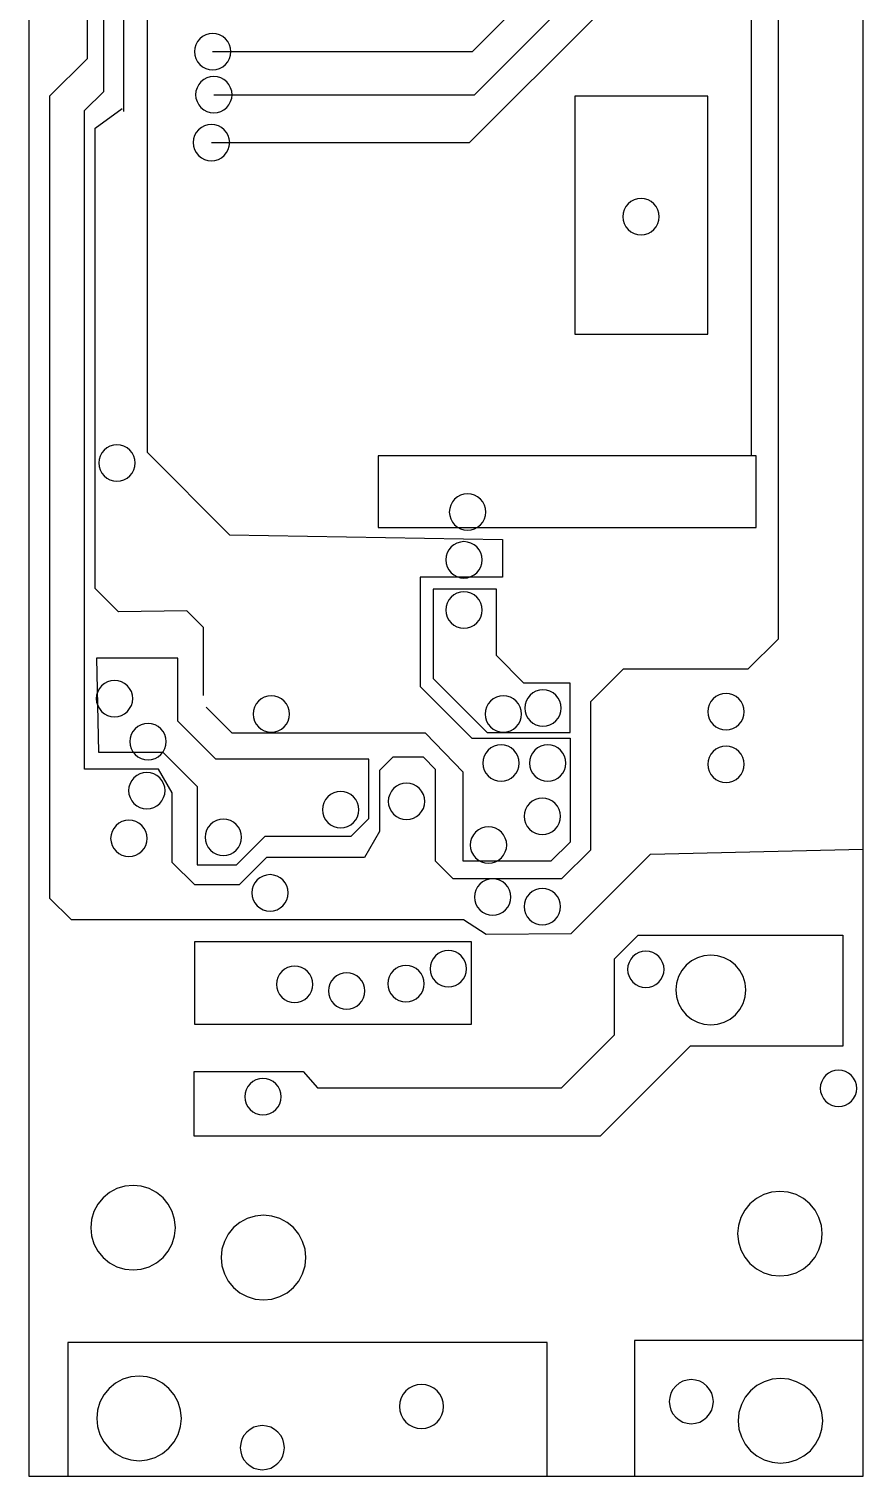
# Model space of a CAD drawing. Extents: x -32 to 14, y -116 to 119.
# Drawn here: x -32.5 to 13.6, y -116.4 to -36.3 of the extents above; entities that cross this region are included whole.
import ezdxf

# ---------------------------------------------------------------- set-up
doc = ezdxf.new("R2010")
doc.units = 0
doc.layers.add('LAYER_1', color=7, linetype='CONTINUOUS')

msp = doc.modelspace()

# ---------------------------------------------------------------- linework, layer by layer
at = {"layer": 'LAYER_1', "color": 250}
for points in [[(-32.457, -116.365), (13.647, -116.365), (13.647, 119.01), (-32.457, 119.01), (-32.457, -116.365)], [(-22.304, -36.563), (-22.5, -36.582), (-22.689, -36.64), (-22.863, -36.733), (-23.016, -36.858), (-23.141, -37.011), (-23.234, -37.185), (-23.291, -37.373), (-23.311, -37.57), (-23.291, -37.766), (-23.234, -37.955), (-23.141, -38.129), (-23.016, -38.282), (-22.863, -38.407), (-22.689, -38.5), (-22.5, -38.557), (-22.304, -38.577), (-22.107, -38.557), (-21.919, -38.5), (-21.745, -38.407), (-21.592, -38.282), (-21.467, -38.129), (-21.374, -37.955), (-21.316, -37.766), (-21.297, -37.57), (-21.316, -37.373), (-21.374, -37.185), (-21.467, -37.011), (-21.592, -36.858), (-21.745, -36.733), (-21.919, -36.64), (-22.107, -36.582)], [(-22.238, -38.944), (-22.434, -38.964), (-22.623, -39.021), (-22.797, -39.114), (-22.949, -39.239), (-23.075, -39.392), (-23.168, -39.566), (-23.225, -39.755), (-23.244, -39.951), (-23.225, -40.147), (-23.168, -40.336), (-23.075, -40.51), (-22.949, -40.663), (-22.797, -40.788), (-22.623, -40.881), (-22.434, -40.938), (-22.238, -40.958), (-22.041, -40.938), (-21.852, -40.881), (-21.678, -40.788), (-21.526, -40.663), (-21.401, -40.51), (-21.308, -40.336), (-21.25, -40.147), (-21.231, -39.951), (-21.25, -39.755), (-21.308, -39.566), (-21.401, -39.392), (-21.526, -39.239), (-21.678, -39.114), (-21.852, -39.021), (-22.041, -38.964)], [(-2.276, -53.196), (5.066, -53.196), (5.066, -40.033), (-2.276, -40.033), (-2.276, -53.196)], [(-22.37, -41.59), (-22.566, -41.61), (-22.755, -41.667), (-22.929, -41.76), (-23.082, -41.885), (-23.207, -42.038), (-23.3, -42.212), (-23.357, -42.401), (-23.377, -42.597), (-23.357, -42.793), (-23.3, -42.982), (-23.207, -43.156), (-23.082, -43.309), (-22.929, -43.434), (-22.755, -43.527), (-22.566, -43.584), (-22.37, -43.604), (-22.174, -43.584), (-21.985, -43.527), (-21.811, -43.434), (-21.658, -43.309), (-21.533, -43.156), (-21.44, -42.982), (-21.383, -42.793), (-21.363, -42.597), (-21.383, -42.401), (-21.44, -42.212), (-21.533, -42.038), (-21.658, -41.885), (-21.811, -41.76), (-21.985, -41.667), (-22.174, -41.61)], [(1.377, -45.691), (1.18, -45.711), (0.991, -45.768), (0.817, -45.861), (0.665, -45.986), (0.539, -46.139), (0.446, -46.313), (0.389, -46.502), (0.37, -46.698), (0.389, -46.894), (0.446, -47.083), (0.539, -47.257), (0.665, -47.41), (0.817, -47.535), (0.991, -47.628), (1.18, -47.685), (1.377, -47.705), (1.573, -47.685), (1.762, -47.628), (1.936, -47.535), (2.088, -47.41), (2.214, -47.257), (2.307, -47.083), (2.364, -46.894), (2.383, -46.698), (2.364, -46.502), (2.307, -46.313), (2.214, -46.139), (2.088, -45.986), (1.936, -45.861), (1.762, -45.768), (1.573, -45.711)], [(-27.595, -59.317), (-27.792, -59.337), (-27.981, -59.394), (-28.155, -59.487), (-28.307, -59.612), (-28.432, -59.765), (-28.525, -59.939), (-28.583, -60.128), (-28.602, -60.324), (-28.583, -60.52), (-28.525, -60.709), (-28.432, -60.883), (-28.307, -61.036), (-28.155, -61.161), (-27.981, -61.254), (-27.792, -61.311), (-27.595, -61.331), (-27.399, -61.311), (-27.21, -61.254), (-27.036, -61.161), (-26.884, -61.036), (-26.758, -60.883), (-26.665, -60.709), (-26.608, -60.52), (-26.589, -60.324), (-26.608, -60.128), (-26.665, -59.939), (-26.758, -59.765), (-26.884, -59.612), (-27.036, -59.487), (-27.21, -59.394), (-27.399, -59.337)], [(-27.595, -59.317), (-27.792, -59.337), (-27.981, -59.394), (-28.155, -59.487), (-28.307, -59.612), (-28.432, -59.765), (-28.525, -59.939), (-28.583, -60.128), (-28.602, -60.324), (-28.583, -60.52), (-28.525, -60.709), (-28.432, -60.883), (-28.307, -61.036), (-28.155, -61.161), (-27.981, -61.254), (-27.792, -61.311), (-27.595, -61.331), (-27.399, -61.311), (-27.21, -61.254), (-27.036, -61.161), (-26.884, -61.036), (-26.758, -60.883), (-26.665, -60.709), (-26.608, -60.52), (-26.589, -60.324), (-26.608, -60.128), (-26.665, -59.939), (-26.758, -59.765), (-26.884, -59.612), (-27.036, -59.487), (-27.21, -59.394), (-27.399, -59.337)], [(-13.162, -63.896), (7.74, -63.896), (7.74, -59.927), (-13.162, -59.927), (-13.162, -63.896)], [(-8.215, -62.029), (-8.411, -62.049), (-8.6, -62.106), (-8.774, -62.199), (-8.927, -62.324), (-9.052, -62.477), (-9.145, -62.651), (-9.202, -62.84), (-9.221, -63.036), (-9.202, -63.232), (-9.145, -63.421), (-9.052, -63.595), (-8.927, -63.748), (-8.774, -63.873), (-8.6, -63.966), (-8.411, -64.023), (-8.215, -64.043), (-8.018, -64.023), (-7.829, -63.966), (-7.655, -63.873), (-7.503, -63.748), (-7.378, -63.595), (-7.285, -63.421), (-7.227, -63.232), (-7.208, -63.036), (-7.227, -62.84), (-7.285, -62.651), (-7.378, -62.477), (-7.503, -62.324), (-7.655, -62.199), (-7.829, -62.106), (-8.018, -62.049)], [(-8.413, -64.675), (-8.609, -64.695), (-8.798, -64.752), (-8.972, -64.845), (-9.125, -64.97), (-9.25, -65.123), (-9.343, -65.297), (-9.4, -65.486), (-9.42, -65.682), (-9.4, -65.878), (-9.343, -66.067), (-9.25, -66.241), (-9.125, -66.394), (-8.972, -66.519), (-8.798, -66.612), (-8.609, -66.669), (-8.413, -66.689), (-8.217, -66.669), (-8.028, -66.612), (-7.854, -66.519), (-7.701, -66.394), (-7.576, -66.241), (-7.483, -66.067), (-7.426, -65.878), (-7.406, -65.682), (-7.426, -65.486), (-7.483, -65.297), (-7.576, -65.123), (-7.701, -64.97), (-7.854, -64.845), (-8.028, -64.752), (-8.217, -64.695)], [(-10.123, -67.31), (-10.123, -72.238), (-7.129, -75.232), (-2.549, -75.232), (-2.549, -72.502), (-5.096, -72.502), (-6.617, -70.981), (-6.617, -67.31), (-10.123, -67.31)], [(-8.413, -67.453), (-8.609, -67.473), (-8.798, -67.53), (-8.972, -67.623), (-9.125, -67.748), (-9.25, -67.901), (-9.343, -68.075), (-9.4, -68.264), (-9.42, -68.46), (-9.4, -68.656), (-9.343, -68.845), (-9.25, -69.019), (-9.125, -69.172), (-8.972, -69.297), (-8.798, -69.39), (-8.609, -69.447), (-8.413, -69.467), (-8.217, -69.447), (-8.028, -69.39), (-7.854, -69.297), (-7.701, -69.172), (-7.576, -69.019), (-7.483, -68.845), (-7.426, -68.656), (-7.406, -68.46), (-7.426, -68.264), (-7.483, -68.075), (-7.576, -67.901), (-7.701, -67.748), (-7.854, -67.623), (-8.028, -67.53), (-8.217, -67.473)], [(-28.726, -71.13), (-28.611, -76.324), (-25.054, -76.324), (-23.154, -78.224), (-23.154, -82.548), (-20.979, -82.548), (-19.4, -80.969), (-14.654, -80.969), (-13.678, -79.993), (-13.678, -76.703), (-22.128, -76.703), (-24.228, -74.602), (-24.228, -71.13), (-28.726, -71.13)], [(-27.728, -72.348), (-27.924, -72.368), (-28.113, -72.425), (-28.287, -72.518), (-28.44, -72.643), (-28.565, -72.796), (-28.658, -72.97), (-28.715, -73.159), (-28.734, -73.355), (-28.715, -73.551), (-28.658, -73.74), (-28.565, -73.914), (-28.44, -74.067), (-28.287, -74.192), (-28.113, -74.285), (-27.924, -74.342), (-27.728, -74.362), (-27.531, -74.342), (-27.342, -74.285), (-27.168, -74.192), (-27.016, -74.067), (-26.891, -73.914), (-26.798, -73.74), (-26.74, -73.551), (-26.721, -73.355), (-26.74, -73.159), (-26.798, -72.97), (-26.891, -72.796), (-27.016, -72.643), (-27.168, -72.518), (-27.342, -72.425), (-27.531, -72.368)], [(-19.063, -73.208), (-19.259, -73.227), (-19.448, -73.285), (-19.622, -73.378), (-19.774, -73.503), (-19.9, -73.656), (-19.993, -73.83), (-20.05, -74.018), (-20.069, -74.215), (-20.05, -74.411), (-19.993, -74.6), (-19.9, -74.774), (-19.774, -74.927), (-19.622, -75.052), (-19.448, -75.145), (-19.259, -75.202), (-19.063, -75.221), (-18.866, -75.202), (-18.677, -75.145), (-18.503, -75.052), (-18.351, -74.927), (-18.226, -74.774), (-18.133, -74.6), (-18.075, -74.411), (-18.056, -74.215), (-18.075, -74.018), (-18.133, -73.83), (-18.226, -73.656), (-18.351, -73.503), (-18.503, -73.378), (-18.677, -73.285), (-18.866, -73.227)], [(-6.23, -73.208), (-6.427, -73.227), (-6.616, -73.285), (-6.79, -73.378), (-6.942, -73.503), (-7.067, -73.656), (-7.16, -73.83), (-7.218, -74.018), (-7.237, -74.215), (-7.218, -74.411), (-7.16, -74.6), (-7.067, -74.774), (-6.942, -74.927), (-6.79, -75.052), (-6.616, -75.145), (-6.427, -75.202), (-6.23, -75.221), (-6.034, -75.202), (-5.845, -75.145), (-5.671, -75.052), (-5.518, -74.927), (-5.393, -74.774), (-5.3, -74.6), (-5.243, -74.411), (-5.224, -74.215), (-5.243, -74.018), (-5.3, -73.83), (-5.393, -73.656), (-5.518, -73.503), (-5.671, -73.378), (-5.845, -73.285), (-6.034, -73.227)], [(-4.048, -72.877), (-4.244, -72.897), (-4.433, -72.954), (-4.607, -73.047), (-4.759, -73.172), (-4.885, -73.325), (-4.978, -73.499), (-5.035, -73.688), (-5.054, -73.884), (-5.035, -74.08), (-4.978, -74.269), (-4.885, -74.443), (-4.759, -74.596), (-4.607, -74.721), (-4.433, -74.814), (-4.244, -74.871), (-4.048, -74.891), (-3.851, -74.871), (-3.662, -74.814), (-3.488, -74.721), (-3.336, -74.596), (-3.21, -74.443), (-3.117, -74.269), (-3.06, -74.08), (-3.041, -73.884), (-3.06, -73.688), (-3.117, -73.499), (-3.21, -73.325), (-3.336, -73.172), (-3.488, -73.047), (-3.662, -72.954), (-3.851, -72.897)], [(6.073, -73.076), (5.877, -73.095), (5.688, -73.152), (5.514, -73.245), (5.361, -73.371), (5.236, -73.523), (5.143, -73.697), (5.086, -73.886), (5.066, -74.082), (5.086, -74.279), (5.143, -74.468), (5.236, -74.642), (5.361, -74.794), (5.514, -74.92), (5.688, -75.013), (5.877, -75.07), (6.073, -75.089), (6.269, -75.07), (6.458, -75.013), (6.632, -74.92), (6.785, -74.794), (6.91, -74.642), (7.003, -74.468), (7.06, -74.279), (7.08, -74.082), (7.06, -73.886), (7.003, -73.697), (6.91, -73.523), (6.785, -73.371), (6.632, -73.245), (6.458, -73.152), (6.269, -73.095)], [(-25.876, -74.729), (-26.072, -74.749), (-26.261, -74.806), (-26.435, -74.899), (-26.587, -75.024), (-26.713, -75.177), (-26.806, -75.351), (-26.863, -75.54), (-26.882, -75.736), (-26.863, -75.932), (-26.806, -76.121), (-26.713, -76.295), (-26.587, -76.448), (-26.435, -76.573), (-26.261, -76.666), (-26.072, -76.723), (-25.876, -76.743), (-25.679, -76.723), (-25.49, -76.666), (-25.316, -76.573), (-25.164, -76.448), (-25.039, -76.295), (-24.946, -76.121), (-24.888, -75.932), (-24.869, -75.736), (-24.888, -75.54), (-24.946, -75.351), (-25.039, -75.177), (-25.164, -75.024), (-25.316, -74.899), (-25.49, -74.806), (-25.679, -74.749)], [(-6.363, -75.92), (-6.559, -75.939), (-6.748, -75.997), (-6.922, -76.09), (-7.074, -76.215), (-7.2, -76.368), (-7.293, -76.542), (-7.35, -76.73), (-7.369, -76.927), (-7.35, -77.123), (-7.293, -77.312), (-7.2, -77.486), (-7.074, -77.639), (-6.922, -77.764), (-6.748, -77.857), (-6.559, -77.914), (-6.363, -77.933), (-6.166, -77.914), (-5.977, -77.857), (-5.803, -77.764), (-5.651, -77.639), (-5.526, -77.486), (-5.433, -77.312), (-5.375, -77.123), (-5.356, -76.927), (-5.375, -76.73), (-5.433, -76.542), (-5.526, -76.368), (-5.651, -76.215), (-5.803, -76.09), (-5.977, -75.997), (-6.166, -75.939)], [(-3.783, -75.92), (-3.979, -75.939), (-4.168, -75.997), (-4.342, -76.09), (-4.495, -76.215), (-4.62, -76.368), (-4.713, -76.542), (-4.77, -76.73), (-4.79, -76.927), (-4.77, -77.123), (-4.713, -77.312), (-4.62, -77.486), (-4.495, -77.639), (-4.342, -77.764), (-4.168, -77.857), (-3.979, -77.914), (-3.783, -77.933), (-3.587, -77.914), (-3.398, -77.857), (-3.224, -77.764), (-3.071, -77.639), (-2.946, -77.486), (-2.853, -77.312), (-2.796, -77.123), (-2.776, -76.927), (-2.796, -76.73), (-2.853, -76.542), (-2.946, -76.368), (-3.071, -76.215), (-3.224, -76.09), (-3.398, -75.997), (-3.587, -75.939)], [(6.073, -75.986), (5.877, -76.006), (5.688, -76.063), (5.514, -76.156), (5.361, -76.281), (5.236, -76.434), (5.143, -76.608), (5.086, -76.797), (5.066, -76.993), (5.086, -77.189), (5.143, -77.378), (5.236, -77.552), (5.361, -77.705), (5.514, -77.83), (5.688, -77.923), (5.877, -77.98), (6.073, -78), (6.269, -77.98), (6.458, -77.923), (6.632, -77.83), (6.785, -77.705), (6.91, -77.552), (7.003, -77.378), (7.06, -77.189), (7.08, -76.993), (7.06, -76.797), (7.003, -76.608), (6.91, -76.434), (6.785, -76.281), (6.632, -76.156), (6.458, -76.063), (6.269, -76.006)], [(-25.942, -77.441), (-26.138, -77.461), (-26.327, -77.518), (-26.501, -77.611), (-26.654, -77.736), (-26.779, -77.889), (-26.872, -78.063), (-26.929, -78.252), (-26.948, -78.448), (-26.929, -78.644), (-26.872, -78.833), (-26.779, -79.007), (-26.654, -79.16), (-26.501, -79.285), (-26.327, -79.378), (-26.138, -79.435), (-25.942, -79.455), (-25.745, -79.435), (-25.557, -79.378), (-25.383, -79.285), (-25.23, -79.16), (-25.105, -79.007), (-25.012, -78.833), (-24.954, -78.644), (-24.935, -78.448), (-24.954, -78.252), (-25.012, -78.063), (-25.105, -77.889), (-25.23, -77.736), (-25.383, -77.611), (-25.557, -77.518), (-25.745, -77.461)], [(-11.588, -78.037), (-11.784, -78.056), (-11.973, -78.113), (-12.147, -78.206), (-12.3, -78.332), (-12.425, -78.484), (-12.518, -78.658), (-12.575, -78.847), (-12.595, -79.043), (-12.575, -79.24), (-12.518, -79.429), (-12.425, -79.603), (-12.3, -79.755), (-12.147, -79.88), (-11.973, -79.973), (-11.784, -80.031), (-11.588, -80.05), (-11.392, -80.031), (-11.203, -79.973), (-11.029, -79.88), (-10.876, -79.755), (-10.751, -79.603), (-10.658, -79.429), (-10.601, -79.24), (-10.581, -79.043), (-10.601, -78.847), (-10.658, -78.658), (-10.751, -78.484), (-10.876, -78.332), (-11.029, -78.206), (-11.203, -78.113), (-11.392, -78.056)], [(-15.226, -78.5), (-15.422, -78.519), (-15.611, -78.576), (-15.785, -78.669), (-15.938, -78.795), (-16.063, -78.947), (-16.156, -79.121), (-16.213, -79.31), (-16.233, -79.507), (-16.213, -79.703), (-16.156, -79.892), (-16.063, -80.066), (-15.938, -80.218), (-15.785, -80.344), (-15.611, -80.437), (-15.422, -80.494), (-15.226, -80.513), (-15.03, -80.494), (-14.841, -80.437), (-14.667, -80.344), (-14.514, -80.218), (-14.389, -80.066), (-14.296, -79.892), (-14.239, -79.703), (-14.219, -79.507), (-14.239, -79.31), (-14.296, -79.121), (-14.389, -78.947), (-14.514, -78.795), (-14.667, -78.669), (-14.841, -78.576), (-15.03, -78.519)], [(-4.081, -78.864), (-4.277, -78.883), (-4.466, -78.94), (-4.64, -79.033), (-4.793, -79.159), (-4.918, -79.311), (-5.011, -79.485), (-5.068, -79.674), (-5.087, -79.87), (-5.068, -80.067), (-5.011, -80.256), (-4.918, -80.43), (-4.793, -80.582), (-4.64, -80.707), (-4.466, -80.8), (-4.277, -80.858), (-4.081, -80.877), (-3.884, -80.858), (-3.695, -80.8), (-3.521, -80.707), (-3.369, -80.582), (-3.244, -80.43), (-3.151, -80.256), (-3.093, -80.067), (-3.074, -79.87), (-3.093, -79.674), (-3.151, -79.485), (-3.244, -79.311), (-3.369, -79.159), (-3.521, -79.033), (-3.695, -78.94), (-3.884, -78.883)], [(-21.708, -80.021), (-21.905, -80.04), (-22.094, -80.098), (-22.268, -80.191), (-22.42, -80.316), (-22.545, -80.469), (-22.638, -80.643), (-22.696, -80.831), (-22.715, -81.028), (-22.696, -81.224), (-22.638, -81.413), (-22.545, -81.587), (-22.42, -81.74), (-22.268, -81.865), (-22.094, -81.958), (-21.905, -82.015), (-21.708, -82.034), (-21.512, -82.015), (-21.323, -81.958), (-21.149, -81.865), (-20.997, -81.74), (-20.871, -81.587), (-20.778, -81.413), (-20.721, -81.224), (-20.702, -81.028), (-20.721, -80.831), (-20.778, -80.643), (-20.871, -80.469), (-20.997, -80.316), (-21.149, -80.191), (-21.323, -80.098), (-21.512, -80.04)], [(-26.934, -80.087), (-27.13, -80.107), (-27.319, -80.164), (-27.493, -80.257), (-27.646, -80.382), (-27.771, -80.535), (-27.864, -80.709), (-27.921, -80.898), (-27.941, -81.094), (-27.921, -81.29), (-27.864, -81.479), (-27.771, -81.653), (-27.646, -81.806), (-27.493, -81.931), (-27.319, -82.024), (-27.13, -82.081), (-26.934, -82.101), (-26.738, -82.081), (-26.549, -82.024), (-26.375, -81.931), (-26.222, -81.806), (-26.097, -81.653), (-26.004, -81.479), (-25.947, -81.29), (-25.927, -81.094), (-25.947, -80.898), (-26.004, -80.709), (-26.097, -80.535), (-26.222, -80.382), (-26.375, -80.257), (-26.549, -80.164), (-26.738, -80.107)], [(-7.057, -80.451), (-7.254, -80.471), (-7.442, -80.528), (-7.616, -80.621), (-7.769, -80.746), (-7.894, -80.899), (-7.987, -81.073), (-8.045, -81.262), (-8.064, -81.458), (-8.045, -81.654), (-7.987, -81.843), (-7.894, -82.017), (-7.769, -82.17), (-7.616, -82.295), (-7.442, -82.388), (-7.254, -82.445), (-7.057, -82.465), (-6.861, -82.445), (-6.672, -82.388), (-6.498, -82.295), (-6.345, -82.17), (-6.22, -82.017), (-6.127, -81.843), (-6.07, -81.654), (-6.051, -81.458), (-6.07, -81.262), (-6.127, -81.073), (-6.22, -80.899), (-6.345, -80.746), (-6.498, -80.621), (-6.672, -80.528), (-6.861, -80.471)], [(-7.057, -80.451), (-7.254, -80.471), (-7.442, -80.528), (-7.616, -80.621), (-7.769, -80.746), (-7.894, -80.899), (-7.987, -81.073), (-8.045, -81.262), (-8.064, -81.458), (-8.045, -81.654), (-7.987, -81.843), (-7.894, -82.017), (-7.769, -82.17), (-7.616, -82.295), (-7.442, -82.388), (-7.254, -82.445), (-7.057, -82.465), (-6.861, -82.445), (-6.672, -82.388), (-6.498, -82.295), (-6.345, -82.17), (-6.22, -82.017), (-6.127, -81.843), (-6.07, -81.654), (-6.051, -81.458), (-6.07, -81.262), (-6.127, -81.073), (-6.22, -80.899), (-6.345, -80.746), (-6.498, -80.621), (-6.672, -80.528), (-6.861, -80.471)], [(-19.129, -83.097), (-19.325, -83.116), (-19.514, -83.174), (-19.688, -83.267), (-19.841, -83.392), (-19.966, -83.545), (-20.059, -83.719), (-20.116, -83.907), (-20.136, -84.104), (-20.116, -84.3), (-20.059, -84.489), (-19.966, -84.663), (-19.841, -84.816), (-19.688, -84.941), (-19.514, -85.034), (-19.325, -85.091), (-19.129, -85.111), (-18.933, -85.091), (-18.744, -85.034), (-18.57, -84.941), (-18.417, -84.816), (-18.292, -84.663), (-18.199, -84.489), (-18.142, -84.3), (-18.122, -84.104), (-18.142, -83.907), (-18.199, -83.719), (-18.292, -83.545), (-18.417, -83.392), (-18.57, -83.267), (-18.744, -83.174), (-18.933, -83.116)], [(-6.826, -83.329), (-7.022, -83.348), (-7.211, -83.405), (-7.385, -83.498), (-7.538, -83.623), (-7.663, -83.776), (-7.756, -83.95), (-7.813, -84.139), (-7.832, -84.335), (-7.813, -84.532), (-7.756, -84.721), (-7.663, -84.895), (-7.538, -85.047), (-7.385, -85.172), (-7.211, -85.265), (-7.022, -85.323), (-6.826, -85.342), (-6.629, -85.323), (-6.44, -85.265), (-6.266, -85.172), (-6.114, -85.047), (-5.989, -84.895), (-5.896, -84.721), (-5.838, -84.532), (-5.819, -84.335), (-5.838, -84.139), (-5.896, -83.95), (-5.989, -83.776), (-6.114, -83.623), (-6.266, -83.498), (-6.44, -83.405), (-6.629, -83.348)], [(-4.081, -83.858), (-4.277, -83.877), (-4.466, -83.934), (-4.64, -84.027), (-4.793, -84.153), (-4.918, -84.305), (-5.011, -84.479), (-5.068, -84.668), (-5.087, -84.864), (-5.068, -85.061), (-5.011, -85.25), (-4.918, -85.424), (-4.793, -85.576), (-4.64, -85.701), (-4.466, -85.794), (-4.277, -85.852), (-4.081, -85.871), (-3.884, -85.852), (-3.695, -85.794), (-3.521, -85.701), (-3.369, -85.576), (-3.244, -85.424), (-3.151, -85.25), (-3.093, -85.061), (-3.074, -84.864), (-3.093, -84.668), (-3.151, -84.479), (-3.244, -84.305), (-3.369, -84.153), (-3.521, -84.027), (-3.695, -83.934), (-3.884, -83.877)], [(-23.328, -93.992), (-17.308, -93.992), (-16.515, -94.884), (-3.021, -94.884), (-0.094, -91.957), (-0.094, -87.757), (1.221, -86.442), (12.524, -86.442), (12.524, -92.586), (4.09, -92.586), (-0.888, -97.563), (-23.328, -97.563), (-23.328, -93.992)], [(-23.302, -91.37), (-7.989, -91.37), (-7.989, -86.806), (-23.302, -86.806), (-23.302, -91.37)], [(-9.273, -87.297), (-9.469, -87.317), (-9.658, -87.374), (-9.832, -87.467), (-9.985, -87.592), (-10.11, -87.745), (-10.203, -87.919), (-10.26, -88.108), (-10.279, -88.304), (-10.26, -88.501), (-10.203, -88.689), (-10.11, -88.863), (-9.985, -89.016), (-9.832, -89.141), (-9.658, -89.234), (-9.469, -89.292), (-9.273, -89.311), (-9.076, -89.292), (-8.887, -89.234), (-8.713, -89.141), (-8.561, -89.016), (-8.436, -88.863), (-8.343, -88.689), (-8.285, -88.501), (-8.266, -88.304), (-8.285, -88.108), (-8.343, -87.919), (-8.436, -87.745), (-8.561, -87.592), (-8.713, -87.467), (-8.887, -87.374), (-9.076, -87.317)], [(1.641, -87.331), (1.445, -87.35), (1.256, -87.407), (1.082, -87.5), (0.93, -87.625), (0.804, -87.778), (0.711, -87.952), (0.654, -88.141), (0.635, -88.337), (0.654, -88.534), (0.711, -88.722), (0.804, -88.896), (0.93, -89.049), (1.082, -89.174), (1.256, -89.267), (1.445, -89.325), (1.641, -89.344), (1.838, -89.325), (2.027, -89.267), (2.201, -89.174), (2.353, -89.049), (2.478, -88.896), (2.571, -88.722), (2.629, -88.534), (2.648, -88.337), (2.629, -88.141), (2.571, -87.952), (2.478, -87.778), (2.353, -87.625), (2.201, -87.5), (2.027, -87.407), (1.838, -87.35)], [(1.641, -87.331), (1.445, -87.35), (1.256, -87.407), (1.082, -87.5), (0.93, -87.625), (0.804, -87.778), (0.711, -87.952), (0.654, -88.141), (0.635, -88.337), (0.654, -88.534), (0.711, -88.722), (0.804, -88.896), (0.93, -89.049), (1.082, -89.174), (1.256, -89.267), (1.445, -89.325), (1.641, -89.344), (1.838, -89.325), (2.027, -89.267), (2.201, -89.174), (2.353, -89.049), (2.478, -88.896), (2.571, -88.722), (2.629, -88.534), (2.648, -88.337), (2.629, -88.141), (2.571, -87.952), (2.478, -87.778), (2.353, -87.625), (2.201, -87.5), (2.027, -87.407), (1.838, -87.35)], [(5.232, -87.543), (4.855, -87.581), (4.492, -87.691), (4.158, -87.869), (3.865, -88.109), (3.625, -88.402), (3.446, -88.736), (3.336, -89.099), (3.299, -89.476), (3.336, -89.853), (3.446, -90.216), (3.625, -90.55), (3.865, -90.843), (4.158, -91.083), (4.492, -91.262), (4.855, -91.372), (5.232, -91.409), (5.609, -91.372), (5.971, -91.262), (6.306, -91.083), (6.598, -90.843), (6.839, -90.55), (7.017, -90.216), (7.127, -89.853), (7.165, -89.476), (7.127, -89.099), (7.017, -88.736), (6.839, -88.402), (6.598, -88.109), (6.306, -87.869), (5.971, -87.691), (5.609, -87.581)], [(5.232, -87.543), (4.855, -87.581), (4.492, -87.691), (4.158, -87.869), (3.865, -88.109), (3.625, -88.402), (3.446, -88.736), (3.336, -89.099), (3.299, -89.476), (3.336, -89.853), (3.446, -90.216), (3.625, -90.55), (3.865, -90.843), (4.158, -91.083), (4.492, -91.262), (4.855, -91.372), (5.232, -91.409), (5.609, -91.372), (5.971, -91.262), (6.306, -91.083), (6.598, -90.843), (6.839, -90.55), (7.017, -90.216), (7.127, -89.853), (7.165, -89.476), (7.127, -89.099), (7.017, -88.736), (6.839, -88.402), (6.598, -88.109), (6.306, -87.869), (5.971, -87.691), (5.609, -87.581)], [(-17.773, -88.157), (-17.969, -88.177), (-18.158, -88.234), (-18.332, -88.327), (-18.485, -88.452), (-18.61, -88.605), (-18.703, -88.779), (-18.76, -88.968), (-18.78, -89.164), (-18.76, -89.36), (-18.703, -89.549), (-18.61, -89.723), (-18.485, -89.876), (-18.332, -90.001), (-18.158, -90.094), (-17.969, -90.151), (-17.773, -90.171), (-17.577, -90.151), (-17.388, -90.094), (-17.214, -90.001), (-17.061, -89.876), (-16.936, -89.723), (-16.843, -89.549), (-16.786, -89.36), (-16.766, -89.164), (-16.786, -88.968), (-16.843, -88.779), (-16.936, -88.605), (-17.061, -88.452), (-17.214, -88.327), (-17.388, -88.234), (-17.577, -88.177)], [(-17.773, -88.157), (-17.969, -88.177), (-18.158, -88.234), (-18.332, -88.327), (-18.485, -88.452), (-18.61, -88.605), (-18.703, -88.779), (-18.76, -88.968), (-18.78, -89.164), (-18.76, -89.36), (-18.703, -89.549), (-18.61, -89.723), (-18.485, -89.876), (-18.332, -90.001), (-18.158, -90.094), (-17.969, -90.151), (-17.773, -90.171), (-17.577, -90.151), (-17.388, -90.094), (-17.214, -90.001), (-17.061, -89.876), (-16.936, -89.723), (-16.843, -89.549), (-16.786, -89.36), (-16.766, -89.164), (-16.786, -88.968), (-16.843, -88.779), (-16.936, -88.605), (-17.061, -88.452), (-17.214, -88.327), (-17.388, -88.234), (-17.577, -88.177)], [(-14.896, -88.521), (-15.092, -88.54), (-15.281, -88.598), (-15.455, -88.691), (-15.607, -88.816), (-15.733, -88.968), (-15.826, -89.142), (-15.883, -89.331), (-15.902, -89.528), (-15.883, -89.724), (-15.826, -89.913), (-15.733, -90.087), (-15.607, -90.24), (-15.455, -90.365), (-15.281, -90.458), (-15.092, -90.515), (-14.896, -90.534), (-14.699, -90.515), (-14.51, -90.458), (-14.336, -90.365), (-14.184, -90.24), (-14.058, -90.087), (-13.965, -89.913), (-13.908, -89.724), (-13.889, -89.528), (-13.908, -89.331), (-13.965, -89.142), (-14.058, -88.968), (-14.184, -88.816), (-14.336, -88.691), (-14.51, -88.598), (-14.699, -88.54)], [(-11.621, -88.124), (-11.817, -88.144), (-12.006, -88.201), (-12.18, -88.294), (-12.333, -88.419), (-12.458, -88.572), (-12.551, -88.746), (-12.608, -88.935), (-12.628, -89.131), (-12.608, -89.327), (-12.551, -89.516), (-12.458, -89.69), (-12.333, -89.843), (-12.18, -89.968), (-12.006, -90.061), (-11.817, -90.118), (-11.621, -90.138), (-11.425, -90.118), (-11.236, -90.061), (-11.062, -89.968), (-10.909, -89.843), (-10.784, -89.69), (-10.691, -89.516), (-10.634, -89.327), (-10.614, -89.131), (-10.634, -88.935), (-10.691, -88.746), (-10.784, -88.572), (-10.909, -88.419), (-11.062, -88.294), (-11.236, -88.201), (-11.425, -88.144)], [(-11.621, -88.124), (-11.817, -88.144), (-12.006, -88.201), (-12.18, -88.294), (-12.333, -88.419), (-12.458, -88.572), (-12.551, -88.746), (-12.608, -88.935), (-12.628, -89.131), (-12.608, -89.327), (-12.551, -89.516), (-12.458, -89.69), (-12.333, -89.843), (-12.18, -89.968), (-12.006, -90.061), (-11.817, -90.118), (-11.621, -90.138), (-11.425, -90.118), (-11.236, -90.061), (-11.062, -89.968), (-10.909, -89.843), (-10.784, -89.69), (-10.691, -89.516), (-10.634, -89.327), (-10.614, -89.131), (-10.634, -88.935), (-10.691, -88.746), (-10.784, -88.572), (-10.909, -88.419), (-11.062, -88.294), (-11.236, -88.201), (-11.425, -88.144)], [(-19.526, -94.375), (-19.722, -94.394), (-19.911, -94.452), (-20.085, -94.545), (-20.238, -94.67), (-20.363, -94.822), (-20.456, -94.996), (-20.513, -95.185), (-20.532, -95.382), (-20.513, -95.578), (-20.456, -95.767), (-20.363, -95.941), (-20.238, -96.093), (-20.085, -96.219), (-19.911, -96.312), (-19.722, -96.369), (-19.526, -96.388), (-19.329, -96.369), (-19.14, -96.312), (-18.966, -96.219), (-18.814, -96.093), (-18.689, -95.941), (-18.596, -95.767), (-18.538, -95.578), (-18.519, -95.382), (-18.538, -95.185), (-18.596, -94.996), (-18.689, -94.822), (-18.814, -94.67), (-18.966, -94.545), (-19.14, -94.452), (-19.329, -94.394)], [(12.29, -93.912), (12.094, -93.931), (11.905, -93.989), (11.731, -94.082), (11.579, -94.207), (11.453, -94.359), (11.36, -94.533), (11.303, -94.722), (11.284, -94.919), (11.303, -95.115), (11.36, -95.304), (11.453, -95.478), (11.579, -95.63), (11.731, -95.756), (11.905, -95.849), (12.094, -95.906), (12.29, -95.925), (12.487, -95.906), (12.676, -95.849), (12.85, -95.756), (13.002, -95.63), (13.128, -95.478), (13.221, -95.304), (13.278, -95.115), (13.297, -94.919), (13.278, -94.722), (13.221, -94.533), (13.128, -94.359), (13.002, -94.207), (12.85, -94.082), (12.676, -93.989), (12.487, -93.931)], [(-26.703, -100.285), (-27.159, -100.33), (-27.598, -100.463), (-28.002, -100.679), (-28.357, -100.97), (-28.648, -101.325), (-28.864, -101.729), (-28.997, -102.168), (-29.042, -102.625), (-28.997, -103.081), (-28.864, -103.52), (-28.648, -103.925), (-28.357, -104.279), (-28.002, -104.57), (-27.598, -104.786), (-27.159, -104.92), (-26.703, -104.965), (-26.246, -104.92), (-25.807, -104.786), (-25.403, -104.57), (-25.048, -104.279), (-24.757, -103.925), (-24.541, -103.52), (-24.408, -103.081), (-24.363, -102.625), (-24.408, -102.168), (-24.541, -101.729), (-24.757, -101.325), (-25.048, -100.97), (-25.403, -100.679), (-25.807, -100.463), (-26.246, -100.33)], [(9.049, -100.615), (8.593, -100.66), (8.154, -100.794), (7.749, -101.01), (7.395, -101.301), (7.104, -101.655), (6.888, -102.06), (6.754, -102.499), (6.71, -102.955), (6.754, -103.412), (6.888, -103.851), (7.104, -104.255), (7.395, -104.61), (7.749, -104.901), (8.154, -105.117), (8.593, -105.25), (9.049, -105.295), (9.506, -105.25), (9.945, -105.117), (10.349, -104.901), (10.704, -104.61), (10.995, -104.255), (11.211, -103.851), (11.344, -103.412), (11.389, -102.955), (11.344, -102.499), (11.211, -102.06), (10.995, -101.655), (10.704, -101.301), (10.349, -101.01), (9.945, -100.794), (9.506, -100.66)], [(-19.493, -101.938), (-19.949, -101.983), (-20.388, -102.117), (-20.793, -102.333), (-21.147, -102.624), (-21.438, -102.978), (-21.654, -103.383), (-21.788, -103.822), (-21.832, -104.278), (-21.788, -104.735), (-21.654, -105.174), (-21.438, -105.578), (-21.147, -105.933), (-20.793, -106.224), (-20.388, -106.44), (-19.949, -106.573), (-19.493, -106.618), (-19.036, -106.573), (-18.597, -106.44), (-18.193, -106.224), (-17.838, -105.933), (-17.547, -105.578), (-17.331, -105.174), (-17.198, -104.735), (-17.153, -104.278), (-17.198, -103.822), (-17.331, -103.383), (-17.547, -102.978), (-17.838, -102.624), (-18.193, -102.333), (-18.597, -102.117), (-19.036, -101.983)], [(-30.306, -116.365), (-3.814, -116.365), (-3.814, -108.973), (-30.306, -108.973), (-30.306, -116.365)], [(1.014, -116.365), (13.646, -116.365), (13.646, -108.874), (1.014, -108.874), (1.014, -116.365)], [(-26.372, -110.835), (-26.828, -110.88), (-27.267, -111.013), (-27.671, -111.229), (-28.026, -111.52), (-28.317, -111.875), (-28.533, -112.279), (-28.666, -112.718), (-28.711, -113.175), (-28.666, -113.631), (-28.533, -114.07), (-28.317, -114.475), (-28.026, -114.829), (-27.671, -115.12), (-27.267, -115.337), (-26.828, -115.47), (-26.372, -115.515), (-25.915, -115.47), (-25.476, -115.337), (-25.072, -115.12), (-24.717, -114.829), (-24.426, -114.475), (-24.21, -114.07), (-24.077, -113.631), (-24.032, -113.175), (-24.077, -112.718), (-24.21, -112.279), (-24.426, -111.875), (-24.717, -111.52), (-25.072, -111.229), (-25.476, -111.013), (-25.915, -110.88)], [(-26.372, -110.835), (-26.828, -110.88), (-27.267, -111.013), (-27.671, -111.229), (-28.026, -111.52), (-28.317, -111.875), (-28.533, -112.279), (-28.666, -112.718), (-28.711, -113.175), (-28.666, -113.631), (-28.533, -114.07), (-28.317, -114.475), (-28.026, -114.829), (-27.671, -115.12), (-27.267, -115.337), (-26.828, -115.47), (-26.372, -115.515), (-25.915, -115.47), (-25.476, -115.337), (-25.072, -115.12), (-24.717, -114.829), (-24.426, -114.475), (-24.21, -114.07), (-24.077, -113.631), (-24.032, -113.175), (-24.077, -112.718), (-24.21, -112.279), (-24.426, -111.875), (-24.717, -111.52), (-25.072, -111.229), (-25.476, -111.013), (-25.915, -110.88)], [(4.155, -111.029), (3.917, -111.053), (3.688, -111.122), (3.478, -111.235), (3.293, -111.387), (3.141, -111.571), (3.028, -111.782), (2.959, -112.011), (2.936, -112.249), (2.959, -112.487), (3.028, -112.716), (3.141, -112.926), (3.293, -113.111), (3.478, -113.263), (3.688, -113.376), (3.917, -113.445), (4.155, -113.469), (4.393, -113.445), (4.622, -113.376), (4.833, -113.263), (5.017, -113.111), (5.169, -112.926), (5.282, -112.716), (5.351, -112.487), (5.375, -112.249), (5.351, -112.011), (5.282, -111.782), (5.169, -111.571), (5.017, -111.387), (4.833, -111.235), (4.622, -111.122), (4.393, -111.053)], [(9.083, -110.967), (8.626, -111.012), (8.187, -111.145), (7.783, -111.362), (7.428, -111.653), (7.137, -112.007), (6.921, -112.412), (6.788, -112.851), (6.743, -113.307), (6.788, -113.764), (6.921, -114.203), (7.137, -114.607), (7.428, -114.962), (7.783, -115.253), (8.187, -115.469), (8.626, -115.602), (9.083, -115.647), (9.539, -115.602), (9.978, -115.469), (10.383, -115.253), (10.737, -114.962), (11.028, -114.607), (11.245, -114.203), (11.378, -113.764), (11.423, -113.307), (11.378, -112.851), (11.245, -112.412), (11.028, -112.007), (10.737, -111.653), (10.383, -111.362), (9.978, -111.145), (9.539, -111.012)], [(-10.761, -111.294), (-10.999, -111.317), (-11.228, -111.387), (-11.438, -111.499), (-11.623, -111.651), (-11.775, -111.836), (-11.888, -112.047), (-11.957, -112.275), (-11.98, -112.513), (-11.957, -112.751), (-11.888, -112.98), (-11.775, -113.191), (-11.623, -113.376), (-11.438, -113.527), (-11.228, -113.64), (-10.999, -113.709), (-10.761, -113.733), (-10.523, -113.709), (-10.294, -113.64), (-10.083, -113.527), (-9.899, -113.376), (-9.747, -113.191), (-9.634, -112.98), (-9.565, -112.751), (-9.541, -112.513), (-9.565, -112.275), (-9.634, -112.047), (-9.747, -111.836), (-9.899, -111.651), (-10.083, -111.499), (-10.294, -111.387), (-10.523, -111.317)], [(-10.761, -111.294), (-10.999, -111.317), (-11.228, -111.387), (-11.438, -111.499), (-11.623, -111.651), (-11.775, -111.836), (-11.888, -112.047), (-11.957, -112.275), (-11.98, -112.513), (-11.957, -112.751), (-11.888, -112.98), (-11.775, -113.191), (-11.623, -113.376), (-11.438, -113.527), (-11.228, -113.64), (-10.999, -113.709), (-10.761, -113.733), (-10.523, -113.709), (-10.294, -113.64), (-10.083, -113.527), (-9.899, -113.376), (-9.747, -113.191), (-9.634, -112.98), (-9.565, -112.751), (-9.541, -112.513), (-9.565, -112.275), (-9.634, -112.047), (-9.747, -111.836), (-9.899, -111.651), (-10.083, -111.499), (-10.294, -111.387), (-10.523, -111.317)], [(-19.558, -113.576), (-19.796, -113.599), (-20.025, -113.669), (-20.236, -113.781), (-20.421, -113.933), (-20.572, -114.118), (-20.685, -114.329), (-20.755, -114.557), (-20.778, -114.795), (-20.755, -115.033), (-20.685, -115.262), (-20.572, -115.473), (-20.421, -115.658), (-20.236, -115.809), (-20.025, -115.922), (-19.796, -115.992), (-19.558, -116.015), (-19.32, -115.992), (-19.092, -115.922), (-18.881, -115.809), (-18.696, -115.658), (-18.544, -115.473), (-18.432, -115.262), (-18.362, -115.033), (-18.339, -114.795), (-18.362, -114.557), (-18.432, -114.329), (-18.544, -114.118), (-18.696, -113.933), (-18.881, -113.781), (-19.092, -113.669), (-19.32, -113.599)]]:
    msp.add_lwpolyline(points, close=True, dxfattribs=at)
for points in [[(-22.238, -39.951), (-7.838, -39.951), (5.176, -26.938), (5.176, 2.645), (1.497, 6.324), (1.497, 20.505), (-6.263, 28.264), (-6.263, 34.296), (-9.207, 34.296)], [(-22.304, -37.57), (-7.937, -37.57), (4.167, -25.466), (4.167, 1.72), (0.695, 5.192), (0.695, 19.744), (-7.424, 27.863), (-7.424, 32.081), (-9.207, 32.081)], [(-22.37, -42.597), (-8.102, -42.597), (5.904, -28.591), (5.904, 3.248), (2.262, 6.891), (2.262, 21.067), (-5.499, 28.828)], [(-29.38, -40.827), (-28.321, -39.768), (-28.321, -30.293), (-28.321, -25.762), (-29.52, -24.563), (-29.52, -15.906), (-29.52, 24.046), (-26.978, 26.589), (-25.957, 26.626), (-25.543, 26.213), (-25.543, 20.607), (-27.37, 18.779), (-27.37, 12.739)], [(-27.212, -40.885), (-27.212, -24.472), (-28.701, -22.983), (-28.701, 24.129)], [(7.475, -59.927), (7.475, -53.478), (7.475, 4.532), (3.159, 8.848)], [(8.953, 3.491), (8.953, -70.063), (7.282, -71.734), (0.386, -71.734), (-1.424, -73.544), (-1.424, -81.738), (-3.016, -83.33), (-9.007, -83.33), (-9.985, -82.352), (-9.985, -77.273), (-10.653, -76.605), (-12.347, -76.605), (-13.078, -77.336), (-13.078, -80.713), (-13.91, -82.154), (-19.326, -82.154), (-20.837, -83.666), (-23.294, -83.666), (-24.539, -82.421), (-24.539, -78.563), (-25.293, -77.257), (-29.38, -77.257), (-29.38, -64.077), (-29.38, -40.827)], [(-24.452, -0.511), (-25.444, -1.305), (-25.932, -1.793), (-25.932, -7.572), (-25.932, -59.728), (-21.364, -64.297), (-6.278, -64.557), (-6.278, -66.641), (-10.842, -66.641), (-10.842, -72.693), (-7.981, -75.554), (-2.549, -75.554), (-2.549, -81.292), (-3.603, -82.347), (-8.461, -82.347), (-8.461, -77.423), (-10.545, -75.273), (-21.227, -75.273), (-22.666, -73.834)], [(-29.245, -26.785), (-29.245, -37.966), (-31.313, -40.034), (-31.313, -84.4), (-30.131, -85.582), (-8.444, -85.582), (-7.187, -86.385), (-2.491, -86.351), (1.891, -81.969), (13.647, -81.688)], [(-22.815, -73.189), (-22.815, -69.419), (-23.724, -68.509), (-27.511, -68.559), (-28.801, -67.269), (-28.801, -41.803), (-27.313, -40.711)]]:
    msp.add_lwpolyline(points, dxfattribs=at)

doc.saveas('drawing.dxf')
